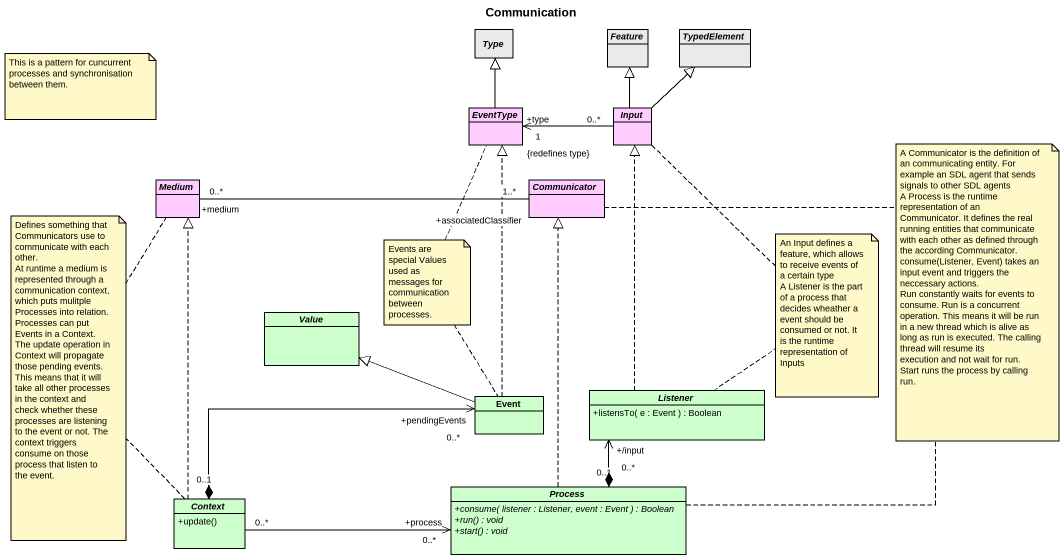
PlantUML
@startuml
title Communication
hide circle
hide empty members
skinparam classAttributeIconSize 0
abstract class Type #EBE9E9
abstract class Feature #EBE9E9
abstract class TypedElement #EBE9E9
abstract class EventType #FFCCFF
abstract class Input #FFCCFF
abstract class Medium #FFCCFF
abstract class Communicator #FFCCFF
abstract class Value #CCFFCC
class Event #CCFFCC
abstract class Listener #CCFFCC {
  +listensTo( e : Event ) : Boolean
}
abstract class "Process" as Process_ #CCFFCC {
  {abstract} +consume( listener : Listener, event : Event ) : Boolean
  {abstract} +run() : void
  {abstract} +start() : void
}
abstract class Context #CCFFCC {
  +update()
}
EventType -up-|> Type
Input -up-|> Feature
Input -up-|> TypedElement
Input "0..*" -left-> "+type\n1\n{redefines type}" EventType
Medium "+medium\n0..*" -right- "+associatedClassifier\n1..*" Communicator
Event .up.|> EventType
Event -left-|> Value
Listener .up.|> Input
Process_ .up.|> Communicator
Process_ "0..1" *-up-> "+/input\n0..*" Listener
Context .up.|> Medium
Context "0..1" *-right-> "+pendingEvents\n0..*" Event
Context "0..*" -right-> "+process\n0..*" Process_
note as N1
  This is a pattern for cuncurrent processes and synchronisation between them.
end note
note as N2
  A Communicator is the definition of an communicating entity. For example an SDL agent that sends signals to other SDL agents
  A Process is the runtime representation of an Communicator. It defines the real running entities that communicate with each other as defined through the according Communicator.
  consume(Listener, Event) takes an input event and triggers the neccessary actions.
  Run constantly waits for events to consume. Run is a concurrent operation. This means it will be run in a new thread which is alive as long as run is executed. The calling thread will resume its
  execution and not wait for run.
  Start runs the process by calling run.
end note
N2 .. Communicator
N2 .. Process_
note as N3
  Defines something that Communicators use to communicate with each other.
  At runtime a medium is represented through a communication context, which puts mulitple Processes into relation.
  Processes can put Events in a Context. The update operation in Context will propagate those pending events. This means that it will take all other processes in the context and check whether these processes are listening to the event or not. The context triggers consume on those process that listen to the event.
end note
N3 .. Medium
N3 .. Context
note as N4
  Events are special Values used as messages for communication between processes.
end note
N4 .. EventType
N4 .. Event
note as N5
  An Input defines a feature, which allows to receive events of a certain type
  A Listener is the part of a process that decides wheather a event should be consumed or not. It is the runtime representation of Inputs
end note
N5 .. Listener
N5 .. Input
@enduml
